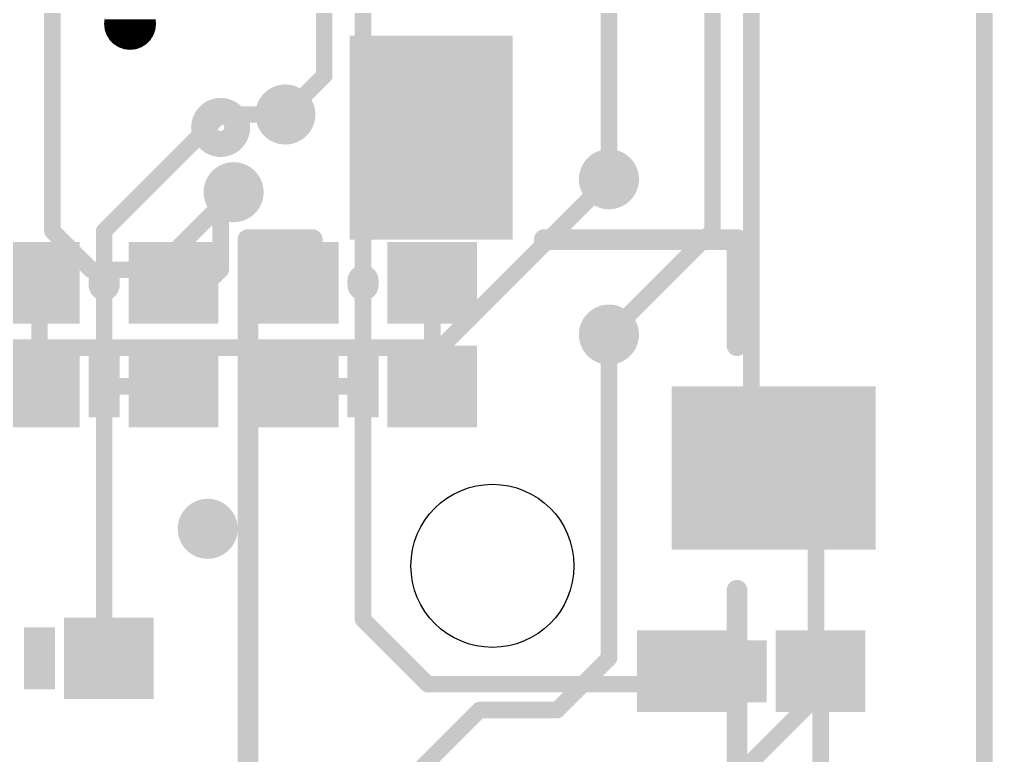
# Model space of a CAD drawing. Extents: x -17.9 to 25.5, y -0.1 to 79.8.
# Drawn here: x 13.57 to 25.5, y 9.44 to 18.47 of the extents above; entities that cross this region are included whole.
import ezdxf

# ---------------------------------------------------------------- set-up
doc = ezdxf.new("R2010")
doc.units = 0
for name, color, linetype in [('1', 12, 'CONTINUOUS'), ('16', 132, 'CONTINUOUS'), ('18', 110, 'CONTINUOUS'), ('20', 53, 'CONTINUOUS'), ('21', 41, 'CONTINUOUS'), ('22', 40, 'CONTINUOUS')]:
    doc.layers.add(name, color=color, linetype=linetype)

# ---------------------------------------------------------------- blocks, each defined once
blk = doc.blocks.new('RECT')
blk.add_solid([(-0.5, -0.5), (0.5, -0.5), (-0.5, 0.5), (0.5, 0.5)])
blk = doc.blocks.new('ROUNDV')
at = {"const_width": 0.5}
blk.add_lwpolyline([(0, -0.25, 1), (0, 0.25, 1), (0, -0.25)], format="xyb", dxfattribs=at)

msp = doc.modelspace()

# ---------------------------------------------------------------- linework, layer by layer
at = {"layer": '1'}
for points, const_width in [([(25.4, 55.88), (25.4, 0)], 0.1778), ([(22.5425, 27.6225), (22.5425, 13.245)], 0.2032), ([(13.97, 18.8912), (13.97, 15.875)], 0.2032), ([(17.3038, 18.5738), (17.3038, 17.78)], 0.2032), ([(17.3038, 17.78), (16.8275, 17.3038)], 0.2032), ([(18.7325, 14.4463), (20.7963, 16.51)], 0.2032), ([(15.24, 15.3988), (16.1925, 16.3513)], 0.2032), ([(13.97, 15.875), (14.4463, 15.3988)], 0.2032), ([(14.4463, 15.3988), (15.24, 15.3988)], 0.2032), ([(20.7963, 14.605), (20.7963, 10.6363)], 0.2032), ([(12.065, 14.4463), (18.7325, 14.4463)], 0.2032), ([(22.5425, 13.245), (22.8175, 12.97)], 0.2032), ([(23.3362, 12.4512), (22.8175, 12.97)], 0.2032), ([(23.3362, 10.16), (23.3362, 12.4512)], 0.2032), ([(20.7963, 10.6363), (20.1613, 10.0013)], 0.2032), ([(23.3362, 10.16), (20.32, 7.1438)], 0.2032), ([(19.2088, 10.0013), (18.2563, 9.0488)], 0.2032), ([(20.1613, 10.0013), (19.2088, 10.0013)], 0.2032)]:
    msp.add_lwpolyline(points, dxfattribs=dict(at, const_width=const_width))
at = {"layer": '1', "const_width": 0.1016}
for points in [[(17.253, 17.78, 1), (17.3545, 17.78)], [(17.3397, 17.7441, 1), (17.2678, 17.8159)], [(16.7916, 17.3397, 1), (16.8634, 17.2678)], [(20.8322, 16.4741, 1), (20.7603, 16.5459)], [(16.2284, 16.3153, 1), (16.1566, 16.3872)], [(14.0059, 15.9109, 1), (13.9341, 15.8391)], [(13.9192, 15.875, 1), (14.0208, 15.875)], [(14.4463, 15.4496, 1), (14.4463, 15.348)], [(14.4103, 15.3628, 1), (14.4822, 15.4347)], [(15.2041, 15.4347, 1), (15.2759, 15.3628)], [(15.24, 15.348, 1), (15.24, 15.4496)], [(20.847, 14.605, 1), (20.7455, 14.605)], [(18.6966, 14.4822, 1), (18.7684, 14.4103)], [(18.7325, 14.3955, 1), (18.7325, 14.4971)], [(22.5784, 13.2809, 1), (22.5066, 13.2091)], [(22.4917, 13.245, 1), (22.5933, 13.245)], [(22.8534, 13.0059, 1), (22.7816, 12.9341)], [(22.7816, 12.9341, 1), (22.8534, 13.0059)], [(23.387, 12.4512, 1), (23.2855, 12.4512)], [(23.3003, 12.4153, 1), (23.3722, 12.4872)], [(20.7455, 10.6363, 1), (20.847, 10.6363)], [(20.8322, 10.6003, 1), (20.7603, 10.6722)], [(23.2855, 10.16, 1), (23.387, 10.16)], [(23.3722, 10.1241, 1), (23.3003, 10.1959)], [(19.2088, 10.0521, 1), (19.2088, 9.9505)], [(19.2447, 9.9653, 1), (19.1728, 10.0372)], [(20.1253, 10.0372, 1), (20.1972, 9.9653)], [(20.1613, 9.9505, 1), (20.1613, 10.0521)]]:
    msp.add_lwpolyline(points, format="xyb", dxfattribs=at)
at = {"layer": '16'}
for points, const_width in [([(25.4, 55.88), (25.4, 0)], 0.1778), ([(20.7963, 16.51), (20.7963, 35.7188)], 0.2032), ([(22.0663, 26.035), (22.0663, 15.875)], 0.2032), ([(17.78, 22.225), (17.78, 13.97)], 0.2032), ([(14.605, 15.875), (16.0338, 17.3038)], 0.2032), ([(16.0338, 17.3038), (16.8275, 17.3038)], 0.2032), ([(16.8275, 17.3038), (16.6687, 17.3038)], 0.2032), ([(16.0338, 15.3988), (16.0338, 16.3513)], 0.2032), ([(16.1925, 16.3513), (16.0338, 16.3513)], 0.2032), ([(14.605, 15.875), (14.605, 13.97)], 0.2032), ([(22.0663, 15.875), (20.7963, 14.605)], 0.2032), ([(15.875, 15.24), (16.0338, 15.3988)], 0.2032), ([(13.8113, 15.24), (13.755, 15.24)], 0.2032), ([(13.8113, 13.97), (13.8113, 15.24)], 0.2032), ([(15.455, 15.24), (15.875, 15.24)], 0.2032), ([(18.63, 15.24), (18.63, 13.97)], 0.2032), ([(13.8113, 13.97), (13.755, 13.97)], 0.2032), ([(15.455, 13.97), (14.605, 13.97)], 0.2032), ([(14.605, 13.97), (14.605, 10.6925)], 0.2032), ([(16.93, 13.97), (17.78, 13.97)], 0.2032), ([(17.78, 13.97), (17.78, 11.1125)], 0.2032), ([(17.78, 11.1125), (18.5738, 10.3187)], 0.2032), ([(14.605, 10.6925), (14.6613, 10.6363)], 0.2032), ([(21.5338, 10.3187), (21.6925, 10.4775)], 0.2032), ([(23.3925, 10.4775), (23.3925, 8.4138)], 0.2032), ([(18.5738, 10.3187), (21.5338, 10.3187)], 0.2032)]:
    msp.add_lwpolyline(points, dxfattribs=dict(at, const_width=const_width))
at = {"layer": '16', "const_width": 0.1016}
for points in [[(16.0338, 17.3545, 1), (16.0338, 17.253)], [(16.0697, 17.2678, 1), (15.9978, 17.3397)], [(16.6687, 17.3545, 1), (16.6687, 17.253)], [(16.8275, 17.253, 1), (16.8275, 17.3545)], [(16.8275, 17.253, 1), (16.8275, 17.3545)], [(20.7455, 16.51, 1), (20.847, 16.51)], [(16.0846, 16.3513, 1), (15.983, 16.3513)], [(16.0338, 16.402, 1), (16.0338, 16.3005)], [(16.1925, 16.3005, 1), (16.1925, 16.402)], [(14.6558, 15.875, 1), (14.5542, 15.875)], [(14.5691, 15.9109, 1), (14.6409, 15.8391)], [(22.0155, 15.875, 1), (22.117, 15.875)], [(22.1022, 15.8391, 1), (22.0303, 15.9109)], [(15.983, 15.3988, 1), (16.0846, 15.3988)], [(16.0697, 15.3628, 1), (15.9978, 15.4347)], [(13.755, 15.2908, 1), (13.755, 15.1892)], [(13.8621, 15.24, 1), (13.7605, 15.24)], [(13.8113, 15.1892, 1), (13.8113, 15.2908)], [(15.455, 15.2908, 1), (15.455, 15.1892)], [(15.8391, 15.2759, 1), (15.9109, 15.2041)], [(15.875, 15.1892, 1), (15.875, 15.2908)], [(18.6808, 15.24, 1), (18.5792, 15.24)], [(20.7603, 14.6409, 1), (20.8322, 14.5691)], [(13.755, 14.0208, 1), (13.755, 13.9192)], [(13.7605, 13.97, 1), (13.8621, 13.97)], [(13.8113, 13.9192, 1), (13.8113, 14.0208)], [(14.605, 14.0208, 1), (14.605, 13.9192)], [(14.6558, 13.97, 1), (14.5542, 13.97)], [(14.5542, 13.97, 1), (14.6558, 13.97)], [(15.455, 13.9192, 1), (15.455, 14.0208)], [(16.93, 14.0208, 1), (16.93, 13.9192)], [(17.8308, 13.97, 1), (17.7292, 13.97)], [(17.7292, 13.97, 1), (17.8308, 13.97)], [(17.78, 13.9192, 1), (17.78, 14.0208)], [(18.5792, 13.97, 1), (18.6808, 13.97)], [(17.8159, 11.1484, 1), (17.7441, 11.0766)], [(17.7292, 11.1125, 1), (17.8308, 11.1125)], [(14.6409, 10.7284, 1), (14.5691, 10.6566)], [(14.5542, 10.6925, 1), (14.6558, 10.6925)], [(14.6253, 10.6003, 1), (14.6972, 10.6722)], [(21.7284, 10.4416, 1), (21.6566, 10.5134)], [(23.4433, 10.4775, 1), (23.3417, 10.4775)], [(18.5738, 10.3696, 1), (18.5738, 10.2679)], [(18.5378, 10.2828, 1), (18.6097, 10.3547)], [(21.4978, 10.3547, 1), (21.5697, 10.2828)], [(21.5338, 10.2679, 1), (21.5338, 10.3696)]]:
    msp.add_lwpolyline(points, format="xyb", dxfattribs=at)
at = {"layer": '20', "const_width": 0.2032}
msp.add_lwpolyline([(25.4, 0), (25.4, 55.88)], dxfattribs=at)
at = {"layer": '20'}
msp.add_circle((19.3675, 11.77), 1, dxfattribs=at)
at = {"layer": '21'}
for points, const_width in [([(14.613, 18.4856), (14.605, 18.415)], 0.0025), ([(14.605, 18.415), (14.613, 18.3444)], 0.0025), ([(14.6051, 18.4145), (15.2399, 18.4145)], 0.0025), ([(14.6052, 18.417), (15.2398, 18.417)], 0.0025), ([(14.6053, 18.4119), (15.2397, 18.4119)], 0.0025), ([(14.6055, 18.4195), (15.2395, 18.4195)], 0.0025), ([(14.6056, 18.4094), (15.2394, 18.4094)], 0.0025), ([(14.6058, 18.4221), (15.2392, 18.4221)], 0.0025), ([(14.6059, 18.4068), (15.2391, 18.4068)], 0.0025), ([(14.6061, 18.4246), (15.2389, 18.4246)], 0.0025), ([(14.6062, 18.4043), (15.2388, 18.4043)], 0.0025), ([(14.6064, 18.4272), (15.2386, 18.4272)], 0.0025), ([(14.6065, 18.4017), (15.2385, 18.4017)], 0.0025), ([(14.6067, 18.4297), (15.2383, 18.4297)], 0.0025), ([(14.6068, 18.3992), (15.2382, 18.3992)], 0.0025), ([(14.6069, 18.4322), (15.2381, 18.4322)], 0.0025), ([(14.6072, 18.4348), (15.2378, 18.4348)], 0.0025), ([(14.6071, 18.3967), (15.2379, 18.3967)], 0.0025), ([(14.6074, 18.3941), (15.2376, 18.3941)], 0.0025), ([(14.6075, 18.4373), (15.2375, 18.4373)], 0.0025), ([(14.6076, 18.3916), (15.2374, 18.3916)], 0.0025), ([(14.6078, 18.4399), (15.2372, 18.4399)], 0.0025), ([(14.6079, 18.389), (15.2371, 18.389)], 0.0025), ([(14.6081, 18.4424), (15.2369, 18.4424)], 0.0025), ([(14.6082, 18.3865), (15.2368, 18.3865)], 0.0025), ([(14.6084, 18.4449), (15.2366, 18.4449)], 0.0025), ([(14.6085, 18.384), (15.2365, 18.384)], 0.0025), ([(14.6087, 18.4475), (15.2363, 18.4475)], 0.0025), ([(14.6088, 18.3814), (15.2362, 18.3814)], 0.0025), ([(14.6089, 18.45), (15.2361, 18.45)], 0.0025), ([(14.6092, 18.4526), (15.2358, 18.4526)], 0.0025), ([(14.6095, 18.4551), (15.2355, 18.4551)], 0.0025), ([(14.6098, 18.4576), (15.2352, 18.4576)], 0.0025), ([(14.6101, 18.4602), (15.2349, 18.4602)], 0.0025), ([(14.6104, 18.4627), (15.2346, 18.4627)], 0.0025), ([(14.6107, 18.4653), (15.2343, 18.4653)], 0.0025), ([(14.611, 18.4678), (15.2341, 18.4678)], 0.0025), ([(15.24, 18.415), (15.232, 18.4856)], 0.0025), ([(15.232, 18.3444), (15.24, 18.415)], 0.0025), ([(14.6091, 18.3789), (15.2359, 18.3789)], 0.0025), ([(14.6094, 18.3763), (15.2356, 18.3763)], 0.0025), ([(14.6096, 18.3738), (15.2354, 18.3738)], 0.0025), ([(14.6099, 18.3713), (15.2351, 18.3713)], 0.0025), ([(14.6102, 18.3687), (15.2348, 18.3687)], 0.0025), ([(14.6105, 18.3662), (15.2345, 18.3662)], 0.0025), ([(14.6108, 18.3636), (15.2342, 18.3636)], 0.0025), ([(14.6111, 18.3611), (15.2339, 18.3611)], 0.0025), ([(14.6114, 18.3586), (15.2336, 18.3586)], 0.0025), ([(14.6116, 18.356), (15.2334, 18.356)], 0.0025), ([(14.6119, 18.3535), (15.2331, 18.3535)], 0.0025), ([(14.6122, 18.3509), (15.2328, 18.3509)], 0.0025), ([(14.6125, 18.3484), (15.2325, 18.3484)], 0.0025), ([(14.6128, 18.3459), (15.2322, 18.3459)], 0.0025), ([(14.613, 18.3444), (14.6364, 18.2772)], 0.0025), ([(14.6133, 18.3433), (15.2317, 18.3433)], 0.0025), ([(14.6142, 18.3408), (15.2308, 18.3408)], 0.0025), ([(14.6151, 18.3382), (15.2299, 18.3382)], 0.0025), ([(14.616, 18.3357), (15.229, 18.3357)], 0.0025), ([(14.6169, 18.3331), (15.2281, 18.3331)], 0.0025), ([(14.6178, 18.3306), (15.2272, 18.3306)], 0.0025), ([(14.6187, 18.3281), (15.2263, 18.3281)], 0.0025), ([(14.6195, 18.3255), (15.2255, 18.3255)], 0.0025), ([(14.6204, 18.323), (15.2246, 18.323)], 0.0025), ([(14.6213, 18.3204), (15.2237, 18.3204)], 0.0025), ([(14.6222, 18.3179), (15.2228, 18.3179)], 0.0025), ([(14.6231, 18.3154), (15.2219, 18.3154)], 0.0025), ([(14.624, 18.3128), (15.221, 18.3128)], 0.0025), ([(14.6249, 18.3103), (15.2201, 18.3103)], 0.0025), ([(14.6258, 18.3077), (15.2192, 18.3077)], 0.0025), ([(14.6267, 18.3052), (15.2183, 18.3052)], 0.0025), ([(14.6275, 18.3027), (15.2175, 18.3027)], 0.0025), ([(14.6284, 18.3001), (15.2166, 18.3001)], 0.0025), ([(14.6293, 18.2976), (15.2157, 18.2976)], 0.0025), ([(14.6302, 18.295), (15.2148, 18.295)], 0.0025), ([(14.6311, 18.2925), (15.2139, 18.2925)], 0.0025), ([(14.632, 18.29), (15.213, 18.29)], 0.0025), ([(14.6329, 18.2874), (15.2121, 18.2874)], 0.0025), ([(14.6338, 18.2849), (15.2112, 18.2849)], 0.0025), ([(14.6347, 18.2823), (15.2103, 18.2823)], 0.0025), ([(14.6355, 18.2798), (15.2095, 18.2798)], 0.0025), ([(14.6364, 18.2773), (15.2086, 18.2773)], 0.0025), ([(14.6364, 18.2772), (14.6743, 18.217)], 0.0025), ([(14.638, 18.2747), (15.207, 18.2747)], 0.0025), ([(14.6396, 18.2722), (15.2054, 18.2722)], 0.0025), ([(14.6412, 18.2696), (15.2038, 18.2696)], 0.0025), ([(14.6428, 18.2671), (15.2022, 18.2671)], 0.0025), ([(14.6444, 18.2646), (15.2006, 18.2646)], 0.0025), ([(14.646, 18.262), (15.199, 18.262)], 0.0025), ([(15.1707, 18.217), (15.2086, 18.2772)], 0.0025), ([(15.2086, 18.2772), (15.232, 18.3444)], 0.0025), ([(14.6476, 18.2595), (15.1974, 18.2595)], 0.0025), ([(14.6492, 18.2569), (15.1958, 18.2569)], 0.0025), ([(14.6508, 18.2544), (15.1942, 18.2544)], 0.0025), ([(14.6524, 18.2519), (15.1926, 18.2519)], 0.0025), ([(14.654, 18.2493), (15.191, 18.2493)], 0.0025), ([(14.6556, 18.2468), (15.1894, 18.2468)], 0.0025), ([(14.6572, 18.2442), (15.1878, 18.2442)], 0.0025), ([(14.6588, 18.2417), (15.1862, 18.2417)], 0.0025), ([(14.6604, 18.2391), (15.1846, 18.2391)], 0.0025), ([(14.662, 18.2366), (15.183, 18.2366)], 0.0025), ([(14.6636, 18.2341), (15.1814, 18.2341)], 0.0025), ([(14.6652, 18.2315), (15.1798, 18.2315)], 0.0025), ([(14.6668, 18.229), (15.1782, 18.229)], 0.0025), ([(14.6684, 18.2264), (15.1766, 18.2264)], 0.0025), ([(14.67, 18.2239), (15.175, 18.2239)], 0.0025), ([(14.6716, 18.2214), (15.1734, 18.2214)], 0.0025), ([(14.6731, 18.2188), (15.1719, 18.2188)], 0.0025), ([(14.6743, 18.217), (14.7245, 18.1668)], 0.0025), ([(14.675, 18.2163), (15.17, 18.2163)], 0.0025), ([(14.6776, 18.2137), (15.1674, 18.2137)], 0.0025), ([(14.6801, 18.2112), (15.1649, 18.2112)], 0.0025), ([(14.6827, 18.2087), (15.1623, 18.2087)], 0.0025), ([(14.6852, 18.2061), (15.1598, 18.2061)], 0.0025), ([(14.6877, 18.2036), (15.1573, 18.2036)], 0.0025), ([(14.6903, 18.201), (15.1547, 18.201)], 0.0025), ([(14.6928, 18.1985), (15.1522, 18.1985)], 0.0025), ([(14.6954, 18.196), (15.1496, 18.196)], 0.0025), ([(14.6979, 18.1934), (15.1471, 18.1934)], 0.0025), ([(14.7004, 18.1909), (15.1446, 18.1909)], 0.0025), ([(14.703, 18.1883), (15.142, 18.1883)], 0.0025), ([(14.7055, 18.1858), (15.1395, 18.1858)], 0.0025), ([(14.7081, 18.1833), (15.1369, 18.1833)], 0.0025), ([(14.7106, 18.1807), (15.1344, 18.1807)], 0.0025), ([(14.7131, 18.1782), (15.1319, 18.1782)], 0.0025), ([(14.7157, 18.1756), (15.1293, 18.1756)], 0.0025), ([(14.7182, 18.1731), (15.1268, 18.1731)], 0.0025), ([(14.7208, 18.1706), (15.1242, 18.1706)], 0.0025), ([(14.7233, 18.168), (15.1217, 18.168)], 0.0025), ([(14.7245, 18.1668), (14.7847, 18.1289)], 0.0025), ([(14.7266, 18.1655), (15.1184, 18.1655)], 0.0025), ([(14.7307, 18.1629), (15.1143, 18.1629)], 0.0025), ([(14.7347, 18.1604), (15.1103, 18.1604)], 0.0025), ([(14.7387, 18.1578), (15.1063, 18.1578)], 0.0025), ([(14.7428, 18.1553), (15.1022, 18.1553)], 0.0025), ([(14.7468, 18.1528), (15.0982, 18.1528)], 0.0025), ([(14.7509, 18.1502), (15.0941, 18.1502)], 0.0025), ([(14.7549, 18.1477), (15.0901, 18.1477)], 0.0025), ([(14.759, 18.1451), (15.086, 18.1451)], 0.0025), ([(14.763, 18.1426), (15.082, 18.1426)], 0.0025), ([(15.0603, 18.1289), (15.1205, 18.1668)], 0.0025), ([(15.1205, 18.1668), (15.1707, 18.217)], 0.0025), ([(14.767, 18.1401), (15.078, 18.1401)], 0.0025), ([(14.7711, 18.1375), (15.0739, 18.1375)], 0.0025), ([(14.7751, 18.135), (15.0699, 18.135)], 0.0025), ([(14.7792, 18.1324), (15.0658, 18.1324)], 0.0025), ([(14.7832, 18.1299), (15.0618, 18.1299)], 0.0025), ([(14.7847, 18.1289), (14.8519, 18.1055)], 0.0025), ([(14.7893, 18.1274), (15.0557, 18.1274)], 0.0025), ([(14.7965, 18.1248), (15.0485, 18.1248)], 0.0025), ([(14.8038, 18.1223), (15.0412, 18.1223)], 0.0025), ([(14.811, 18.1197), (15.034, 18.1197)], 0.0025), ([(14.8183, 18.1172), (15.0267, 18.1172)], 0.0025), ([(14.8256, 18.1147), (15.0194, 18.1147)], 0.0025), ([(14.8328, 18.1121), (15.0122, 18.1121)], 0.0025), ([(14.8401, 18.1096), (15.0049, 18.1096)], 0.0025), ([(14.8473, 18.107), (14.9977, 18.107)], 0.0025), ([(14.8519, 18.1055), (14.9225, 18.0975)], 0.0025), ([(14.8604, 18.1045), (14.9846, 18.1045)], 0.0025), ([(14.883, 18.102), (14.962, 18.102)], 0.0025), ([(14.9055, 18.0994), (14.9395, 18.0994)], 0.0025), ([(14.9225, 18.0975), (14.9931, 18.1055)], 0.0025), ([(14.9931, 18.1055), (15.0603, 18.1289)], 0.0025), ([(17.1577, 15.77), (16.3675, 15.77)], 0.254), ([(16.3675, 15.77), (16.3675, 6.97)], 0.254), ([(20.0025, 15.77), (22.3675, 15.77)], 0.254), ([(22.3675, 15.77), (22.3675, 14.47)], 0.254), ([(22.3675, 5.17), (22.3675, 11.47)], 0.254)]:
    msp.add_lwpolyline(points, dxfattribs=dict(at, const_width=const_width))
for points, const_width in [([(14.6056, 18.4151, 1), (14.6044, 18.4149)], 0.0013), ([(14.6044, 18.4151, 1), (14.6056, 18.4149)], 0.0013), ([(14.6051, 18.4151, 1), (14.6051, 18.4138)], 0.0013), ([(14.6052, 18.4176, 1), (14.6052, 18.4164)], 0.0013), ([(14.6053, 18.4125, 1), (14.6053, 18.4113)], 0.0013), ([(14.6055, 18.4202, 1), (14.6055, 18.4189)], 0.0013), ([(14.6056, 18.41, 1), (14.6056, 18.4087)], 0.0013), ([(14.6058, 18.4227, 1), (14.6058, 18.4214)], 0.0013), ([(14.6059, 18.4075, 1), (14.6059, 18.4062)], 0.0013), ([(14.6061, 18.4252, 1), (14.6061, 18.424)], 0.0013), ([(14.6062, 18.4049, 1), (14.6062, 18.4037)], 0.0013), ([(14.6064, 18.4278, 1), (14.6064, 18.4265)], 0.0013), ([(14.6065, 18.4024, 1), (14.6065, 18.4011)], 0.0013), ([(14.6067, 18.4303, 1), (14.6067, 18.4291)], 0.0013), ([(14.6068, 18.3998, 1), (14.6068, 18.3986)], 0.0013), ([(14.6069, 18.4329, 1), (14.6069, 18.4316)], 0.0013), ([(14.6071, 18.3973, 1), (14.6071, 18.396)], 0.0013), ([(14.6072, 18.4354, 1), (14.6072, 18.4341)], 0.0013), ([(14.6074, 18.3948, 1), (14.6074, 18.3935)], 0.0013), ([(14.6075, 18.438, 1), (14.6075, 18.4367)], 0.0013), ([(14.6076, 18.3922, 1), (14.6076, 18.3909)], 0.0013), ([(14.6078, 18.4405, 1), (14.6078, 18.4392)], 0.0013), ([(14.6079, 18.3897, 1), (14.6079, 18.3884)], 0.0013), ([(14.6081, 18.443, 1), (14.6081, 18.4418)], 0.0013), ([(14.6082, 18.3871, 1), (14.6082, 18.3859)], 0.0013), ([(14.6084, 18.4456, 1), (14.6084, 18.4443)], 0.0013), ([(14.6085, 18.3846, 1), (14.6085, 18.3833)], 0.0013), ([(14.6087, 18.4481, 1), (14.6087, 18.4468)], 0.0013), ([(14.6088, 18.3821, 1), (14.6088, 18.3808)], 0.0013), ([(14.6089, 18.4507, 1), (14.6089, 18.4494)], 0.0013), ([(14.6092, 18.4532, 1), (14.6092, 18.4519)], 0.0013), ([(14.6095, 18.4557, 1), (14.6095, 18.4545)], 0.0013), ([(14.6098, 18.4583, 1), (14.6098, 18.457)], 0.0013), ([(14.6101, 18.4608, 1), (14.6101, 18.4595)], 0.0013), ([(14.6104, 18.4634, 1), (14.6104, 18.4621)], 0.0013), ([(14.6107, 18.4659, 1), (14.6107, 18.4646)], 0.0013), ([(14.611, 18.4684, 1), (14.611, 18.4672)], 0.0013), ([(15.2341, 18.4672, 1), (15.2341, 18.4684)], 0.0013), ([(15.2343, 18.4646, 1), (15.2343, 18.4659)], 0.0013), ([(15.2346, 18.4621, 1), (15.2346, 18.4634)], 0.0013), ([(15.2349, 18.4595, 1), (15.2349, 18.4608)], 0.0013), ([(15.2352, 18.457, 1), (15.2352, 18.4583)], 0.0013), ([(15.2355, 18.4545, 1), (15.2355, 18.4557)], 0.0013), ([(15.2358, 18.4519, 1), (15.2358, 18.4532)], 0.0013), ([(15.2361, 18.4494, 1), (15.2361, 18.4507)], 0.0013), ([(15.2362, 18.3808, 1), (15.2362, 18.3821)], 0.0013), ([(15.2363, 18.4468, 1), (15.2363, 18.4481)], 0.0013), ([(15.2365, 18.3833, 1), (15.2365, 18.3846)], 0.0013), ([(15.2366, 18.4443, 1), (15.2366, 18.4456)], 0.0013), ([(15.2368, 18.3859, 1), (15.2368, 18.3871)], 0.0013), ([(15.2369, 18.4418, 1), (15.2369, 18.443)], 0.0013), ([(15.2371, 18.3884, 1), (15.2371, 18.3897)], 0.0013), ([(15.2372, 18.4392, 1), (15.2372, 18.4405)], 0.0013), ([(15.2374, 18.3909, 1), (15.2374, 18.3922)], 0.0013), ([(15.2375, 18.4367, 1), (15.2375, 18.438)], 0.0013), ([(15.2376, 18.3935, 1), (15.2376, 18.3948)], 0.0013), ([(15.2378, 18.4341, 1), (15.2378, 18.4354)], 0.0013), ([(15.2379, 18.396, 1), (15.2379, 18.3973)], 0.0013), ([(15.2381, 18.4316, 1), (15.2381, 18.4329)], 0.0013), ([(15.2382, 18.3986, 1), (15.2382, 18.3998)], 0.0013), ([(15.2383, 18.4291, 1), (15.2383, 18.4303)], 0.0013), ([(15.2385, 18.4011, 1), (15.2385, 18.4024)], 0.0013), ([(15.2386, 18.4265, 1), (15.2386, 18.4278)], 0.0013), ([(15.2388, 18.4037, 1), (15.2388, 18.4049)], 0.0013), ([(15.2389, 18.424, 1), (15.2389, 18.4252)], 0.0013), ([(15.2391, 18.4062, 1), (15.2391, 18.4075)], 0.0013), ([(15.2392, 18.4214, 1), (15.2392, 18.4227)], 0.0013), ([(15.2406, 18.4149, 1), (15.2394, 18.4151)], 0.0013), ([(15.2394, 18.4149, 1), (15.2406, 18.4151)], 0.0013), ([(15.2394, 18.4087, 1), (15.2394, 18.41)], 0.0013), ([(15.2395, 18.4189, 1), (15.2395, 18.4202)], 0.0013), ([(15.2397, 18.4113, 1), (15.2397, 18.4125)], 0.0013), ([(15.2398, 18.4164, 1), (15.2398, 18.4176)], 0.0013), ([(15.2399, 18.4138, 1), (15.2399, 18.4151)], 0.0013), ([(14.6091, 18.3795, 1), (14.6091, 18.3782)], 0.0013), ([(14.6094, 18.377, 1), (14.6094, 18.3757)], 0.0013), ([(14.6096, 18.3744, 1), (14.6096, 18.3732)], 0.0013), ([(14.6099, 18.3719, 1), (14.6099, 18.3706)], 0.0013), ([(14.6102, 18.3694, 1), (14.6102, 18.3681)], 0.0013), ([(14.6105, 18.3668, 1), (14.6105, 18.3655)], 0.0013), ([(14.6108, 18.3643, 1), (14.6108, 18.363)], 0.0013), ([(14.6111, 18.3617, 1), (14.6111, 18.3605)], 0.0013), ([(14.6114, 18.3592, 1), (14.6114, 18.3579)], 0.0013), ([(14.6116, 18.3567, 1), (14.6116, 18.3554)], 0.0013), ([(14.6119, 18.3541, 1), (14.6119, 18.3528)], 0.0013), ([(14.6122, 18.3516, 1), (14.6122, 18.3503)], 0.0013), ([(14.6125, 18.349, 1), (14.6125, 18.3478)], 0.0013), ([(14.6128, 18.3465, 1), (14.6128, 18.3452)], 0.0013), ([(14.6123, 18.3443, 1), (14.6136, 18.3444)], 0.0013), ([(14.6136, 18.3446, 1), (14.6124, 18.3441)], 0.0013), ([(14.6133, 18.3439, 1), (14.6133, 18.3427)], 0.0013), ([(14.6142, 18.3414, 1), (14.6142, 18.3401)], 0.0013), ([(14.6151, 18.3389, 1), (14.6151, 18.3376)], 0.0013), ([(14.616, 18.3363, 1), (14.616, 18.3351)], 0.0013), ([(14.6169, 18.3338, 1), (14.6169, 18.3325)], 0.0013), ([(14.6178, 18.3312, 1), (14.6178, 18.33)], 0.0013), ([(14.6187, 18.3287, 1), (14.6187, 18.3274)], 0.0013), ([(14.6195, 18.3262, 1), (14.6195, 18.3249)], 0.0013), ([(14.6204, 18.3236, 1), (14.6204, 18.3224)], 0.0013), ([(14.6213, 18.3211, 1), (14.6213, 18.3198)], 0.0013), ([(14.6222, 18.3185, 1), (14.6222, 18.3173)], 0.0013), ([(14.6231, 18.316, 1), (14.6231, 18.3147)], 0.0013), ([(14.624, 18.3135, 1), (14.624, 18.3122)], 0.0013), ([(14.6249, 18.3109, 1), (14.6249, 18.3096)], 0.0013), ([(14.6258, 18.3084, 1), (14.6258, 18.3071)], 0.0013), ([(14.6267, 18.3058, 1), (14.6267, 18.3046)], 0.0013), ([(14.6275, 18.3033, 1), (14.6275, 18.302)], 0.0013), ([(14.6284, 18.3008, 1), (14.6284, 18.2995)], 0.0013), ([(14.6293, 18.2982, 1), (14.6293, 18.2969)], 0.0013), ([(14.6302, 18.2957, 1), (14.6302, 18.2944)], 0.0013), ([(14.6311, 18.2931, 1), (14.6311, 18.2919)], 0.0013), ([(14.632, 18.2906, 1), (14.632, 18.2893)], 0.0013), ([(14.6329, 18.2881, 1), (14.6329, 18.2868)], 0.0013), ([(14.6338, 18.2855, 1), (14.6338, 18.2842)], 0.0013), ([(14.6347, 18.283, 1), (14.6347, 18.2817)], 0.0013), ([(14.6355, 18.2804, 1), (14.6355, 18.2792)], 0.0013), ([(14.637, 18.2776, 1), (14.6359, 18.2769)], 0.0013), ([(14.6364, 18.2779, 1), (14.6364, 18.2766)], 0.0013), ([(14.6358, 18.277, 1), (14.637, 18.2775)], 0.0013), ([(14.638, 18.2754, 1), (14.638, 18.2741)], 0.0013), ([(14.6396, 18.2728, 1), (14.6396, 18.2715)], 0.0013), ([(14.6412, 18.2703, 1), (14.6412, 18.269)], 0.0013), ([(14.6428, 18.2677, 1), (14.6428, 18.2665)], 0.0013), ([(14.6444, 18.2652, 1), (14.6444, 18.2639)], 0.0013), ([(14.646, 18.2626, 1), (14.646, 18.2614)], 0.0013), ([(15.199, 18.2614, 1), (15.199, 18.2626)], 0.0013), ([(15.2006, 18.2639, 1), (15.2006, 18.2652)], 0.0013), ([(15.2022, 18.2665, 1), (15.2022, 18.2677)], 0.0013), ([(15.2038, 18.269, 1), (15.2038, 18.2703)], 0.0013), ([(15.2054, 18.2715, 1), (15.2054, 18.2728)], 0.0013), ([(15.207, 18.2741, 1), (15.207, 18.2754)], 0.0013), ([(15.2091, 18.2769, 1), (15.208, 18.2776)], 0.0013), ([(15.208, 18.2775, 1), (15.2092, 18.277)], 0.0013), ([(15.2086, 18.2766, 1), (15.2086, 18.2779)], 0.0013), ([(15.2095, 18.2792, 1), (15.2095, 18.2804)], 0.0013), ([(15.2103, 18.2817, 1), (15.2103, 18.283)], 0.0013), ([(15.2112, 18.2842, 1), (15.2112, 18.2855)], 0.0013), ([(15.2121, 18.2868, 1), (15.2121, 18.2881)], 0.0013), ([(15.213, 18.2893, 1), (15.213, 18.2906)], 0.0013), ([(15.2139, 18.2919, 1), (15.2139, 18.2931)], 0.0013), ([(15.2148, 18.2944, 1), (15.2148, 18.2957)], 0.0013), ([(15.2157, 18.2969, 1), (15.2157, 18.2982)], 0.0013), ([(15.2166, 18.2995, 1), (15.2166, 18.3008)], 0.0013), ([(15.2175, 18.302, 1), (15.2175, 18.3033)], 0.0013), ([(15.2183, 18.3046, 1), (15.2183, 18.3058)], 0.0013), ([(15.2192, 18.3071, 1), (15.2192, 18.3084)], 0.0013), ([(15.2201, 18.3096, 1), (15.2201, 18.3109)], 0.0013), ([(15.221, 18.3122, 1), (15.221, 18.3135)], 0.0013), ([(15.2219, 18.3147, 1), (15.2219, 18.316)], 0.0013), ([(15.2228, 18.3173, 1), (15.2228, 18.3185)], 0.0013), ([(15.2237, 18.3198, 1), (15.2237, 18.3211)], 0.0013), ([(15.2246, 18.3224, 1), (15.2246, 18.3236)], 0.0013), ([(15.2255, 18.3249, 1), (15.2255, 18.3262)], 0.0013), ([(15.2263, 18.3274, 1), (15.2263, 18.3287)], 0.0013), ([(15.2272, 18.33, 1), (15.2272, 18.3312)], 0.0013), ([(15.2281, 18.3325, 1), (15.2281, 18.3338)], 0.0013), ([(15.229, 18.3351, 1), (15.229, 18.3363)], 0.0013), ([(15.2299, 18.3376, 1), (15.2299, 18.3389)], 0.0013), ([(15.2308, 18.3401, 1), (15.2308, 18.3414)], 0.0013), ([(15.2314, 18.3444, 1), (15.2327, 18.3443)], 0.0013), ([(15.2326, 18.3441, 1), (15.2314, 18.3446)], 0.0013), ([(15.2317, 18.3427, 1), (15.2317, 18.3439)], 0.0013), ([(15.2322, 18.3452, 1), (15.2322, 18.3465)], 0.0013), ([(15.2325, 18.3478, 1), (15.2325, 18.349)], 0.0013), ([(15.2328, 18.3503, 1), (15.2328, 18.3516)], 0.0013), ([(15.2331, 18.3528, 1), (15.2331, 18.3541)], 0.0013), ([(15.2334, 18.3554, 1), (15.2334, 18.3567)], 0.0013), ([(15.2336, 18.3579, 1), (15.2336, 18.3592)], 0.0013), ([(15.2339, 18.3605, 1), (15.2339, 18.3617)], 0.0013), ([(15.2342, 18.363, 1), (15.2342, 18.3643)], 0.0013), ([(15.2345, 18.3655, 1), (15.2345, 18.3668)], 0.0013), ([(15.2348, 18.3681, 1), (15.2348, 18.3694)], 0.0013), ([(15.2351, 18.3706, 1), (15.2351, 18.3719)], 0.0013), ([(15.2354, 18.3732, 1), (15.2354, 18.3744)], 0.0013), ([(15.2356, 18.3757, 1), (15.2356, 18.377)], 0.0013), ([(15.2359, 18.3782, 1), (15.2359, 18.3795)], 0.0013), ([(14.6476, 18.2601, 1), (14.6476, 18.2588)], 0.0013), ([(14.6492, 18.2576, 1), (14.6492, 18.2563)], 0.0013), ([(14.6508, 18.255, 1), (14.6508, 18.2538)], 0.0013), ([(14.6524, 18.2525, 1), (14.6524, 18.2512)], 0.0013), ([(14.654, 18.2499, 1), (14.654, 18.2487)], 0.0013), ([(14.6556, 18.2474, 1), (14.6556, 18.2461)], 0.0013), ([(14.6572, 18.2449, 1), (14.6572, 18.2436)], 0.0013), ([(14.6588, 18.2423, 1), (14.6588, 18.2411)], 0.0013), ([(14.6604, 18.2398, 1), (14.6604, 18.2385)], 0.0013), ([(14.662, 18.2372, 1), (14.662, 18.236)], 0.0013), ([(14.6636, 18.2347, 1), (14.6636, 18.2334)], 0.0013), ([(14.6652, 18.2322, 1), (14.6652, 18.2309)], 0.0013), ([(14.6668, 18.2296, 1), (14.6668, 18.2283)], 0.0013), ([(14.6684, 18.2271, 1), (14.6684, 18.2258)], 0.0013), ([(14.67, 18.2245, 1), (14.67, 18.2233)], 0.0013), ([(14.6716, 18.222, 1), (14.6716, 18.2207)], 0.0013), ([(14.6731, 18.2195, 1), (14.6731, 18.2182)], 0.0013), ([(14.6747, 18.2175, 1), (14.6738, 18.2166)], 0.0013), ([(14.6737, 18.2167, 1), (14.6748, 18.2174)], 0.0013), ([(14.675, 18.2169, 1), (14.675, 18.2156)], 0.0013), ([(14.6776, 18.2144, 1), (14.6776, 18.2131)], 0.0013), ([(14.6801, 18.2118, 1), (14.6801, 18.2106)], 0.0013), ([(14.6827, 18.2093, 1), (14.6827, 18.208)], 0.0013), ([(14.6852, 18.2068, 1), (14.6852, 18.2055)], 0.0013), ([(14.6877, 18.2042, 1), (14.6877, 18.2029)], 0.0013), ([(14.6903, 18.2017, 1), (14.6903, 18.2004)], 0.0013), ([(14.6928, 18.1991, 1), (14.6928, 18.1979)], 0.0013), ([(14.6954, 18.1966, 1), (14.6954, 18.1953)], 0.0013), ([(14.6979, 18.1941, 1), (14.6979, 18.1928)], 0.0013), ([(14.7004, 18.1915, 1), (14.7004, 18.1902)], 0.0013), ([(14.703, 18.189, 1), (14.703, 18.1877)], 0.0013), ([(14.7055, 18.1864, 1), (14.7055, 18.1852)], 0.0013), ([(14.7081, 18.1839, 1), (14.7081, 18.1826)], 0.0013), ([(14.7106, 18.1813, 1), (14.7106, 18.1801)], 0.0013), ([(14.7131, 18.1788, 1), (14.7131, 18.1775)], 0.0013), ([(14.7157, 18.1763, 1), (14.7157, 18.175)], 0.0013), ([(14.7182, 18.1737, 1), (14.7182, 18.1725)], 0.0013), ([(14.7208, 18.1712, 1), (14.7208, 18.1699)], 0.0013), ([(14.7233, 18.1686, 1), (14.7233, 18.1674)], 0.0013), ([(14.7249, 18.1673, 1), (14.7242, 18.1662)], 0.0013), ([(14.7241, 18.1663, 1), (14.725, 18.1672)], 0.0013), ([(14.7266, 18.1661, 1), (14.7266, 18.1648)], 0.0013), ([(14.7307, 18.1636, 1), (14.7307, 18.1623)], 0.0013), ([(14.7347, 18.161, 1), (14.7347, 18.1598)], 0.0013), ([(14.7387, 18.1585, 1), (14.7387, 18.1572)], 0.0013), ([(14.7428, 18.1559, 1), (14.7428, 18.1547)], 0.0013), ([(14.7468, 18.1534, 1), (14.7468, 18.1521)], 0.0013), ([(14.7509, 18.1509, 1), (14.7509, 18.1496)], 0.0013), ([(14.7549, 18.1483, 1), (14.7549, 18.147)], 0.0013), ([(14.759, 18.1458, 1), (14.759, 18.1445)], 0.0013), ([(14.763, 18.1432, 1), (14.763, 18.142)], 0.0013), ([(15.082, 18.142, 1), (15.082, 18.1432)], 0.0013), ([(15.086, 18.1445, 1), (15.086, 18.1458)], 0.0013), ([(15.0901, 18.147, 1), (15.0901, 18.1483)], 0.0013), ([(15.0941, 18.1496, 1), (15.0941, 18.1509)], 0.0013), ([(15.0982, 18.1521, 1), (15.0982, 18.1534)], 0.0013), ([(15.1022, 18.1547, 1), (15.1022, 18.1559)], 0.0013), ([(15.1063, 18.1572, 1), (15.1063, 18.1585)], 0.0013), ([(15.1103, 18.1598, 1), (15.1103, 18.161)], 0.0013), ([(15.1143, 18.1623, 1), (15.1143, 18.1636)], 0.0013), ([(15.1184, 18.1648, 1), (15.1184, 18.1661)], 0.0013), ([(15.12, 18.1672, 1), (15.1209, 18.1663)], 0.0013), ([(15.1208, 18.1662, 1), (15.1201, 18.1673)], 0.0013), ([(15.1217, 18.1674, 1), (15.1217, 18.1686)], 0.0013), ([(15.1242, 18.1699, 1), (15.1242, 18.1712)], 0.0013), ([(15.1268, 18.1725, 1), (15.1268, 18.1737)], 0.0013), ([(15.1293, 18.175, 1), (15.1293, 18.1763)], 0.0013), ([(15.1319, 18.1775, 1), (15.1319, 18.1788)], 0.0013), ([(15.1344, 18.1801, 1), (15.1344, 18.1813)], 0.0013), ([(15.1369, 18.1826, 1), (15.1369, 18.1839)], 0.0013), ([(15.1395, 18.1852, 1), (15.1395, 18.1864)], 0.0013), ([(15.142, 18.1877, 1), (15.142, 18.189)], 0.0013), ([(15.1446, 18.1902, 1), (15.1446, 18.1915)], 0.0013), ([(15.1471, 18.1928, 1), (15.1471, 18.1941)], 0.0013), ([(15.1496, 18.1953, 1), (15.1496, 18.1966)], 0.0013), ([(15.1522, 18.1979, 1), (15.1522, 18.1991)], 0.0013), ([(15.1547, 18.2004, 1), (15.1547, 18.2017)], 0.0013), ([(15.1573, 18.2029, 1), (15.1573, 18.2042)], 0.0013), ([(15.1598, 18.2055, 1), (15.1598, 18.2068)], 0.0013), ([(15.1623, 18.208, 1), (15.1623, 18.2093)], 0.0013), ([(15.1649, 18.2106, 1), (15.1649, 18.2118)], 0.0013), ([(15.1674, 18.2131, 1), (15.1674, 18.2144)], 0.0013), ([(15.17, 18.2156, 1), (15.17, 18.2169)], 0.0013), ([(15.1702, 18.2174, 1), (15.1713, 18.2167)], 0.0013), ([(15.1712, 18.2166, 1), (15.1703, 18.2175)], 0.0013), ([(15.1719, 18.2182, 1), (15.1719, 18.2195)], 0.0013), ([(15.1734, 18.2207, 1), (15.1734, 18.222)], 0.0013), ([(15.175, 18.2233, 1), (15.175, 18.2245)], 0.0013), ([(15.1766, 18.2258, 1), (15.1766, 18.2271)], 0.0013), ([(15.1782, 18.2283, 1), (15.1782, 18.2296)], 0.0013), ([(15.1798, 18.2309, 1), (15.1798, 18.2322)], 0.0013), ([(15.1814, 18.2334, 1), (15.1814, 18.2347)], 0.0013), ([(15.183, 18.236, 1), (15.183, 18.2372)], 0.0013), ([(15.1846, 18.2385, 1), (15.1846, 18.2398)], 0.0013), ([(15.1862, 18.2411, 1), (15.1862, 18.2423)], 0.0013), ([(15.1878, 18.2436, 1), (15.1878, 18.2449)], 0.0013), ([(15.1894, 18.2461, 1), (15.1894, 18.2474)], 0.0013), ([(15.191, 18.2487, 1), (15.191, 18.2499)], 0.0013), ([(15.1926, 18.2512, 1), (15.1926, 18.2525)], 0.0013), ([(15.1942, 18.2538, 1), (15.1942, 18.255)], 0.0013), ([(15.1958, 18.2563, 1), (15.1958, 18.2576)], 0.0013), ([(15.1974, 18.2588, 1), (15.1974, 18.2601)], 0.0013), ([(14.767, 18.1407, 1), (14.767, 18.1394)], 0.0013), ([(14.7711, 18.1382, 1), (14.7711, 18.1369)], 0.0013), ([(14.7751, 18.1356, 1), (14.7751, 18.1343)], 0.0013), ([(14.7792, 18.1331, 1), (14.7792, 18.1318)], 0.0013), ([(14.7832, 18.1305, 1), (14.7832, 18.1293)], 0.0013), ([(14.785, 18.1295, 1), (14.7845, 18.1283)], 0.0013), ([(14.7844, 18.1284, 1), (14.7851, 18.1295)], 0.0013), ([(14.7893, 18.128, 1), (14.7893, 18.1267)], 0.0013), ([(14.7965, 18.1255, 1), (14.7965, 18.1242)], 0.0013), ([(14.8038, 18.1229, 1), (14.8038, 18.1216)], 0.0013), ([(14.811, 18.1204, 1), (14.811, 18.1191)], 0.0013), ([(14.8183, 18.1178, 1), (14.8183, 18.1166)], 0.0013), ([(14.8256, 18.1153, 1), (14.8256, 18.114)], 0.0013), ([(14.8328, 18.1128, 1), (14.8328, 18.1115)], 0.0013), ([(14.8401, 18.1102, 1), (14.8401, 18.1089)], 0.0013), ([(14.8473, 18.1077, 1), (14.8473, 18.1064)], 0.0013), ([(14.8519, 18.1061, 1), (14.8518, 18.1048)], 0.0013), ([(14.8516, 18.1049, 1), (14.8521, 18.1061)], 0.0013), ([(14.8604, 18.1051, 1), (14.8604, 18.1039)], 0.0013), ([(14.883, 18.1026, 1), (14.883, 18.1013)], 0.0013), ([(14.9055, 18.1, 1), (14.9055, 18.0988)], 0.0013), ([(14.9224, 18.0981, 1), (14.9226, 18.0969)], 0.0013), ([(14.9224, 18.0969, 1), (14.9226, 18.0981)], 0.0013), ([(14.9395, 18.0988, 1), (14.9395, 18.1)], 0.0013), ([(14.962, 18.1013, 1), (14.962, 18.1026)], 0.0013), ([(14.9846, 18.1039, 1), (14.9846, 18.1051)], 0.0013), ([(14.9929, 18.1061, 1), (14.9934, 18.1049)], 0.0013), ([(14.9932, 18.1048, 1), (14.9931, 18.1061)], 0.0013), ([(14.9977, 18.1064, 1), (14.9977, 18.1077)], 0.0013), ([(15.0049, 18.1089, 1), (15.0049, 18.1102)], 0.0013), ([(15.0122, 18.1115, 1), (15.0122, 18.1128)], 0.0013), ([(15.0194, 18.114, 1), (15.0194, 18.1153)], 0.0013), ([(15.0267, 18.1166, 1), (15.0267, 18.1178)], 0.0013), ([(15.034, 18.1191, 1), (15.034, 18.1204)], 0.0013), ([(15.0412, 18.1216, 1), (15.0412, 18.1229)], 0.0013), ([(15.0485, 18.1242, 1), (15.0485, 18.1255)], 0.0013), ([(15.0557, 18.1267, 1), (15.0557, 18.128)], 0.0013), ([(15.0599, 18.1295, 1), (15.0606, 18.1284)], 0.0013), ([(15.0605, 18.1283, 1), (15.06, 18.1295)], 0.0013), ([(15.0618, 18.1293, 1), (15.0618, 18.1305)], 0.0013), ([(15.0658, 18.1318, 1), (15.0658, 18.1331)], 0.0013), ([(15.0699, 18.1343, 1), (15.0699, 18.1356)], 0.0013), ([(15.0739, 18.1369, 1), (15.0739, 18.1382)], 0.0013), ([(15.078, 18.1394, 1), (15.078, 18.1407)], 0.0013), ([(16.0338, 16.9863, 1), (16.0338, 17.3038, 1), (16.0338, 16.9863)], 0.4064), ([(16.3675, 15.8335, 1), (16.3675, 15.7065)], 0.127), ([(16.431, 15.77, 1), (16.304, 15.77)], 0.127), ([(17.1577, 15.7065, 1), (17.1577, 15.8335)], 0.127), ([(20.0025, 15.8335, 1), (20.0025, 15.7065)], 0.127), ([(22.431, 15.77, 1), (22.304, 15.77)], 0.127), ([(22.3675, 15.7065, 1), (22.3675, 15.8335)], 0.127), ([(22.304, 14.47, 1), (22.431, 14.47)], 0.127), ([(22.431, 11.47, 1), (22.304, 11.47)], 0.127)]:
    msp.add_lwpolyline(points, format="xyb", dxfattribs=dict(at, const_width=const_width))
at = {"layer": '22', "const_width": 0.381}
for points in [[(14.605, 15.2121), (14.605, 15.2679)], [(17.78, 15.2679), (17.78, 15.2121)]]:
    msp.add_lwpolyline(points, dxfattribs=at)
at = {"layer": '22', "const_width": 0.1905}
for points in [[(14.7003, 15.2679, 1), (14.5098, 15.2679)], [(17.8753, 15.2679, 1), (17.6848, 15.2679)], [(14.5098, 15.2121, 1), (14.7003, 15.2121)], [(17.6848, 15.2121, 1), (17.8753, 15.2121)]]:
    msp.add_lwpolyline(points, format="xyb", dxfattribs=at)

# ---------------------------------------------------------------- block references
at = {"layer": '1', "xscale": 2, "yscale": 2.5}
for p, rotation in [((18.6175, 17.02), 180), ((22.8175, 12.97), 90)]:
    msp.add_blockref('RECT', p, dxfattribs=dict(at, rotation=rotation))
at = {"layer": '16', "xscale": 1.1}
for p in [(13.755, 15.24), (15.455, 15.24), (13.755, 13.97), (15.455, 13.97), (14.6613, 10.6363)]:
    msp.add_blockref('RECT', p, dxfattribs=at)
at = {"layer": '16', "xscale": 1.1, "rotation": 180}
for p in [(16.93, 15.24), (18.63, 15.24), (16.93, 13.97), (18.63, 13.97), (21.6925, 10.4775), (23.3925, 10.4775)]:
    msp.add_blockref('RECT', p, dxfattribs=at)
at = {"layer": '18', "xscale": 0.7366, "yscale": 0.7366}
for p in [(16.8275, 17.3038), (16.8275, 17.3038), (20.7963, 16.51), (20.7963, 16.51), (16.1925, 16.3513), (16.1925, 16.3513), (20.7963, 14.605), (20.7963, 14.605), (15.875, 12.2238), (15.875, 12.2238)]:
    msp.add_blockref('ROUNDV', p, dxfattribs=at)
at = {"layer": '22', "xscale": 0.381, "yscale": 0.762}
for p in [(14.605, 13.97), (13.8113, 10.6363)]:
    msp.add_blockref('RECT', p, dxfattribs=at)
at = {"layer": '22', "xscale": 0.381, "yscale": 0.762, "rotation": 180}
for p in [(17.78, 13.97), (22.5425, 10.4775)]:
    msp.add_blockref('RECT', p, dxfattribs=at)

doc.saveas('drawing.dxf')
